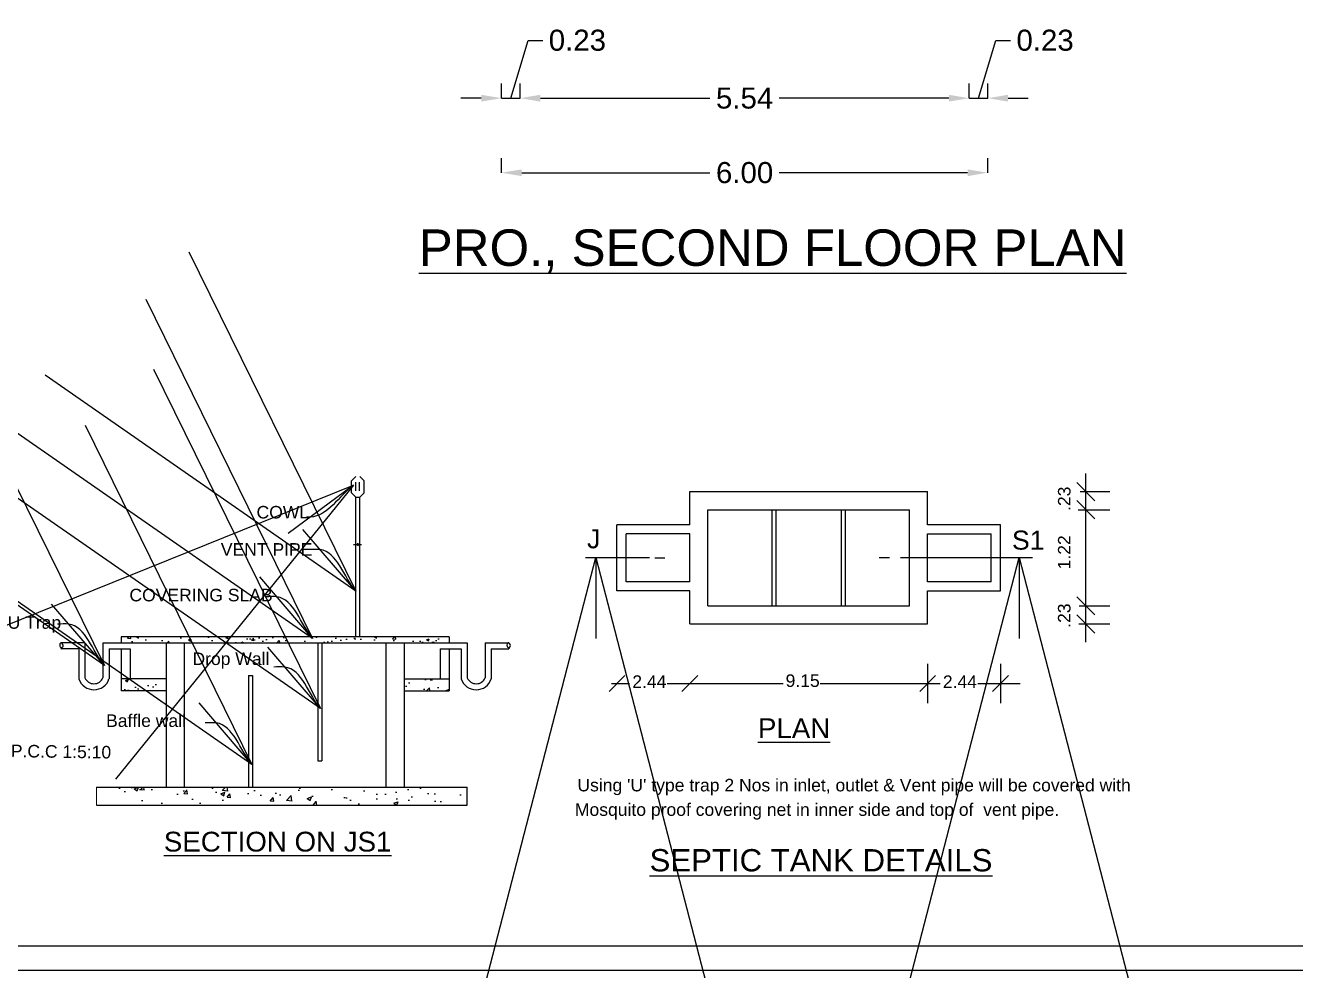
# Model space of a CAD drawing. Header units: metres. Extents: x 31 to 185, y 214 to 372.
# Drawn here: x 77.75 to 93.42, y 253.11 to 264.77 of the extents above; entities that cross this region are included whole.
import ezdxf

# ---------------------------------------------------------------- set-up
doc = ezdxf.new("R2010")
doc.units = ezdxf.units.M
doc.header["$MEASUREMENT"] = 0
doc.linetypes.add('HIDDENX2', pattern=[0.75, 0.5, -0.25])
doc.styles.add('Annotative', font='arial.ttf')
doc.styles.add('arial', font='arial.ttf')
doc.styles.add('ROMANS', font='romans.shx')
doc.styles.get("Standard").update_dxf_attribs({"font": 'arial.ttf'})
doc.styles.add('style2', font='arial.ttf')
doc.dimstyles.new('Aec_Arch_I$7', dxfattribs={"dimscale": 96, "dimtxt": 0.09375, "dimasz": 0.125, "dimexe": 0.083333, "dimexo": 0.125, "dimgap": 0.0625, "dimtad": 0, "dimdec": 1, "dimzin": 3, "dimdsep": 46, "dimlunit": 4, "dimtxsty": 'Annotative', "dimblk": 'OBLIQUE', "dimcen": 0.09375, "dimdle": 0.125, "dimadec": 0, "dimazin": 0, "dimtfac": 1, "dimtdec": 1, "dimtofl": 0, "dimtmove": 2, "dimatfit": 3, "dimldrblk": 'OBLIQUE', "dimfxl": 0, "dimfrac": 1, "dimtolj": 1, "dimtzin": 0, "dimarcsym": 0})
doc.dimstyles.new('Standard$0', dxfattribs={"dimtxt": 0.5, "dimasz": 0.5, "dimexe": 0, "dimexo": 1, "dimgap": 0, "dimtad": 0, "dimdec": 4, "dimzin": 0, "dimdsep": 46, "dimlunit": 4, "dimtxsty": 'Standard', "dimcen": 0.09, "dimadec": 0, "dimazin": 0, "dimtfac": 1, "dimtdec": 4, "dimtofl": 0, "dimtmove": 0, "dimatfit": 3, "dimfxl": 0, "dimtolj": 1, "dimtzin": 0, "dimarcsym": 0})

# ---------------------------------------------------------------- blocks, each defined once
blk = doc.blocks.new('_Oblique')
at = {"color": 0, "linetype": 'ByBlock', "lineweight": -2}
blk.add_line((-0.5, -0.5), (0.5, 0.5), dxfattribs=at)
blk = doc.blocks.new('*D272')
at = {"color": 0, "lineweight": -2}
for p, q in [((83.736, 263.876), (83.95, 264.59)), ((83.95, 264.59), (84.13, 264.59)), ((83.621, 263.876), (83.621, 264.056)), ((83.851, 263.876), (83.851, 264.056)), ((83.371, 263.876), (83.121, 263.876)), ((83.621, 263.876), (83.851, 263.876)), ((84.101, 263.876), (84.351, 263.876))]:
    blk.add_line(p, q, dxfattribs=at)
for points in [[(83.371, 263.918), (83.371, 263.834), (83.621, 263.876)], [(84.101, 263.918), (84.101, 263.834), (83.851, 263.876)]]:
    blk.add_solid(points, dxfattribs=at)
at = {"layer": 'Defpoints', "color": 0, "lineweight": -2}
for p in [(83.621, 263.876), (83.851, 263.876), (83.851, 263.876)]:
    blk.add_point(p, dxfattribs=at)
at = {"color": 0, "insert": (84.558, 264.59), "char_height": 0.26, "attachment_point": 5}
blk.add_mtext('\\A1;0.23', dxfattribs=at)
blk = doc.blocks.new('*D273')
at = {"color": 0, "lineweight": -2}
for p, q in [((83.851, 263.876), (83.851, 264.056)), ((89.391, 263.876), (89.391, 264.056)), ((84.101, 263.876), (86.194, 263.876)), ((89.141, 263.876), (87.048, 263.876))]:
    blk.add_line(p, q, dxfattribs=at)
for points in [[(84.101, 263.918), (84.101, 263.834), (83.851, 263.876)], [(89.141, 263.918), (89.141, 263.834), (89.391, 263.876)]]:
    blk.add_solid(points, dxfattribs=at)
at = {"layer": 'Defpoints', "color": 0, "lineweight": -2}
for p in [(83.851, 263.876), (89.391, 263.876), (89.391, 263.876)]:
    blk.add_point(p, dxfattribs=at)
at = {"color": 0, "insert": (86.621, 263.876), "char_height": 0.26, "attachment_point": 5}
blk.add_mtext('\\A1;5.54', dxfattribs=at)
blk = doc.blocks.new('*D274')
at = {"color": 0, "lineweight": -2}
for p, q in [((89.506, 263.876), (89.72, 264.59)), ((89.72, 264.59), (89.9, 264.59)), ((89.391, 263.876), (89.391, 264.056)), ((89.621, 263.876), (89.621, 264.056)), ((89.141, 263.876), (88.891, 263.876)), ((89.391, 263.876), (89.621, 263.876)), ((89.871, 263.876), (90.121, 263.876))]:
    blk.add_line(p, q, dxfattribs=at)
for points in [[(89.141, 263.918), (89.141, 263.834), (89.391, 263.876)], [(89.871, 263.918), (89.871, 263.834), (89.621, 263.876)]]:
    blk.add_solid(points, dxfattribs=at)
at = {"layer": 'Defpoints', "color": 0, "lineweight": -2}
for p in [(89.391, 263.876), (89.621, 263.876), (89.621, 263.876)]:
    blk.add_point(p, dxfattribs=at)
at = {"color": 0, "insert": (90.328, 264.59), "char_height": 0.26, "attachment_point": 5}
blk.add_mtext('\\A1;0.23', dxfattribs=at)
blk = doc.blocks.new('*D275')
at = {"color": 0, "lineweight": -2}
for p, q in [((83.621, 262.956), (83.621, 263.136)), ((89.621, 262.956), (89.621, 263.136)), ((83.871, 262.956), (86.193, 262.956)), ((89.371, 262.956), (87.049, 262.956))]:
    blk.add_line(p, q, dxfattribs=at)
for points in [[(83.871, 262.997), (83.871, 262.914), (83.621, 262.956)], [(89.371, 262.997), (89.371, 262.914), (89.621, 262.956)]]:
    blk.add_solid(points, dxfattribs=at)
at = {"layer": 'Defpoints', "color": 0, "lineweight": -2}
for p in [(83.621, 262.956), (89.621, 262.956), (89.621, 262.956)]:
    blk.add_point(p, dxfattribs=at)
at = {"color": 0, "insert": (86.621, 262.956), "char_height": 0.26, "attachment_point": 5}
blk.add_mtext('\\A1;6.00', dxfattribs=at)
blk = doc.blocks.new('FDFGDFGG')
at = {"linetype": 'HIDDENX2'}
h = blk.add_hatch(dxfattribs=at)
h.set_pattern_fill('AR-CONC', color=256, scale=0.063116, style=0)
h.set_pattern_definition([(50, (1300.09735, -775.02616), (0.45270275, -0.03960636), [0.04733667, -0.52070334]), (355, (1300.09735, -775.02616), (-0.08757368, 0.47475025), [0.03786933, -0.41656267]), (100.4514, (1300.13507, -775.02946), (0.3651294, 0.4351436), [0.04022998, -0.44252974]), (46.1842, (1300.09735, -774.8999), (0.6735951, -0.10446825), [0.071005, -0.781055]), (96.6356, (1300.1535, -774.9086), (0.58991756, 0.6148199), [0.060345, -0.6637945]), (351.1842, (1300.09735, -774.8999), (0.5899171, 0.6148204), [0.056804, -0.624844]), (21, (1300.16046, -774.9315), (0.3767412, -0.25411515), [0.04733667, -0.52070334]), (326, (1300.16046, -774.9315), (0.15356982, 0.4576825), [0.03786933, -0.41656267]), (71.4514, (1300.19186, -774.95266), (0.53031118, 0.20356692), [0.04022998, -0.44252974]), (37.5, (1300.09735, -775.02616), (0.00767476, 0.210107807), [0, -0.41151342, 0, -0.42287422, 0, -0.41814056]), (7.5, (1300.09735, -775.02616), (0.1660378, 0.248935145), [0, -0.24110142, 0, -0.40204609, 0, -0.15936678]), (327.5, (1299.9566, -775.02616), (0.336925, -0.014235633), [0, -0.15778889, 0, -0.49230134, 0, -0.653246]), (317.5, (1299.89348, -775.02616), (0.3680812, 0.06318182), [0, -0.20512556, 0, -0.32693858, 0, -0.46389934])])
h.paths.add_polyline_path([(1416.299, -187.733), (1416.299, -187.839), (1416.456, -187.839), (1422.032, -187.839), (1422.032, -187.733)])
h = blk.add_hatch(dxfattribs=at)
h.set_pattern_fill('AR-CONC', color=256, scale=0.070128, style=0)
h.set_pattern_definition([(50, (1401.42035, -180.8588), (0.503003, -0.044007), [0.052596, -0.578559]), (355, (1401.42035, -180.8588), (-0.097304, 0.5275), [0.042077, -0.462847]), (100.4514, (1401.46227, -180.86247), (0.4057, 0.483493), [0.0447, -0.4917]), (46.184, (1401.42035, -180.71854), (0.74844, -0.116076), [0.078894, -0.86784]), (96.6356, (1401.4827, -180.7282), (0.655464, 0.683133), [0.06705, -0.73755]), (351.184, (1401.42035, -180.71854), (0.655463, 0.683134), [0.063116, -0.69427]), (21, (1401.4905, -180.7536), (0.418601, -0.28235), [0.052596, -0.578559]), (326, (1401.4905, -180.7536), (0.170633, 0.508536), [0.042077, -0.462847]), (71.4514, (1401.52537, -180.77714), (0.589235, 0.226185), [0.0447, -0.4917]), (37.5, (1401.42035, -180.8588), (0.0085275, 0.2334531), [0, -0.457237, 0, -0.4698602, 0, -0.4646006]), (7.5, (1401.42035, -180.8588), (0.1844864, 0.2765946), [0, -0.2678905, 0, -0.446718, 0, -0.177074]), (327.5, (1401.26397, -180.8588), (0.3743611, -0.0158174), [0, -0.175321, 0, -0.5470015, 0, -0.725829]), (317.5, (1401.19384, -180.8588), (0.408979, 0.070202), [0, -0.227917, 0, -0.363265, 0, -0.515444])])
h.paths.add_polyline_path([(1417.087, -188.68), (1417.087, -188.47), (1416.299, -188.47), (1416.299, -188.68)])
h = blk.add_hatch(dxfattribs=at)
h.set_pattern_fill('AR-CONC', color=256, scale=0.105193, style=0)
h.set_pattern_definition([(50, (1300.09735, -775.02616), (0.7545046, -0.0660106), [0.0788944, -0.8678389]), (355, (1300.09735, -775.02616), (-0.1459561, 0.7912504), [0.0631156, -0.6942711]), (100.4514, (1300.1602, -775.03166), (0.608549, 0.7252393), [0.06705, -0.7375496]), (46.1842, (1300.09735, -774.8158), (1.1226585, -0.1741137), [0.1183417, -1.3017583]), (96.6356, (1300.1909, -774.8303), (0.983196, 1.0246998), [0.100575, -1.1063242]), (351.1842, (1300.0973, -774.8158), (0.9831951, 1.0247006), [0.0946733, -1.0414067]), (21, (1300.20254, -774.86837), (0.627902, -0.42352525), [0.0788944, -0.8678389]), (326, (1300.20254, -774.8684), (0.2559497, 0.7628041), [0.0631156, -0.6942711]), (71.4514, (1300.2549, -774.90366), (0.883852, 0.3392782), [0.06705, -0.7375496]), (37.5, (1300.09735, -775.02616), (0.01279127, 0.35017968), [0, -0.6858557, 0, -0.70479037, 0, -0.69690093]), (7.5, (1300.09735, -775.02616), (0.27672967, 0.4148919), [0, -0.4018357, 0, -0.67007682, 0, -0.2656113]), (327.5, (1299.86277, -775.02616), (0.56154166, -0.02372605), [0, -0.2629815, 0, -0.82050223, 0, -1.08874334]), (317.5, (1299.75757, -775.02616), (0.61346866, 0.10530303), [0, -0.34187593, 0, -0.54489763, 0, -0.77316556])])
h.paths.add_polyline_path([(1422.032, -188.68), (1422.032, -188.47), (1421.243, -188.47), (1421.243, -188.68)])
h = blk.add_hatch(dxfattribs=at)
h.set_pattern_fill('AR-CONC', color=256, scale=0.105193, style=0)
h.set_pattern_definition([(50, (1401.42035, -180.8588), (0.754505, -0.06601), [0.078894, -0.86784]), (355, (1401.42035, -180.8588), (-0.145956, 0.79125), [0.063116, -0.69427]), (100.4514, (1401.4832, -180.8643), (0.60855, 0.72524), [0.06705, -0.73755]), (46.184, (1401.4204, -180.6484), (1.12266, -0.174114), [0.11834, -1.30176]), (96.6356, (1401.5139, -180.6629), (0.983196, 1.0247), [0.100575, -1.106324]), (351.184, (1401.4204, -180.6484), (0.983195, 1.0247), [0.094673, -1.041407]), (21, (1401.52555, -180.701), (0.627902, -0.423525), [0.078894, -0.86784]), (326, (1401.52555, -180.701), (0.25595, 0.762804), [0.063116, -0.69427]), (71.4514, (1401.5779, -180.7363), (0.883852, 0.339278), [0.06705, -0.73755]), (37.5, (1401.42035, -180.8588), (0.0127913, 0.3501797), [0, -0.685856, 0, -0.7047904, 0, -0.696901]), (7.5, (1401.42035, -180.8588), (0.2767297, 0.414892), [0, -0.401836, 0, -0.670077, 0, -0.265611]), (327.5, (1401.18577, -180.8588), (0.5615417, -0.023726), [0, -0.2629815, 0, -0.820502, 0, -1.088743]), (317.5, (1401.0806, -180.8588), (0.613469, 0.105303), [0, -0.341876, 0, -0.544898, 0, -0.773166])])
h.paths.add_polyline_path([(1422.032, -190.679), (1422.347, -190.679), (1422.347, -190.468), (1422.347, -190.363), (1416.299, -190.363), (1415.983, -190.363), (1415.983, -190.679), (1416.299, -190.679)])
for p, q in [((1433.158, -187.824), (1433.158, -184.879)), ((1420.4, -184.931), (1420.326, -185.005)), ((1420.326, -185.216), (1420.326, -185.005)), ((1420.401, -185.183), (1420.401, -185.031)), ((1420.467, -185.183), (1420.467, -185.027)), ((1420.47, -184.931), (1420.545, -185.005)), ((1420.545, -185.216), (1420.545, -185.005)), ((1420.4, -185.29), (1420.326, -185.216)), ((1420.4, -187.733), (1420.4, -185.29)), ((1420.4, -185.29), (1420.47, -185.29)), ((1420.47, -185.29), (1420.545, -185.216)), ((1420.47, -187.733), (1420.47, -185.29)), ((1426.238, -185.195), (1430.393, -185.195)), ((1426.238, -185.773), (1426.238, -185.195)), ((1430.393, -185.773), (1430.393, -185.195)), ((1433.059, -185.195), (1433.579, -185.195)), ((1426.554, -187.193), (1426.554, -185.51)), ((1426.554, -185.51), (1430.077, -185.51)), ((1427.676, -187.193), (1427.676, -185.51)), ((1427.746, -187.193), (1427.746, -185.51)), ((1428.885, -187.193), (1428.885, -185.51)), ((1428.955, -187.193), (1428.955, -185.51)), ((1430.077, -187.193), (1430.077, -185.51)), ((1433.021, -185.51), (1433.579, -185.51)), ((1426.238, -185.773), (1424.964, -185.773)), ((1424.964, -186.93), (1424.964, -185.773)), ((1431.667, -185.773), (1430.393, -185.773)), ((1431.667, -186.93), (1431.667, -185.773)), ((1426.238, -185.931), (1425.126, -185.931)), ((1425.126, -186.773), (1425.126, -185.931)), ((1426.238, -186.773), (1426.238, -185.931)), ((1430.393, -185.931), (1431.505, -185.931)), ((1430.393, -186.773), (1430.393, -185.931)), ((1431.505, -186.773), (1431.505, -185.931)), ((1420.359, -186.121), (1420.427, -186.121)), ((1420.427, -186.121), (1420.436, -186.097)), ((1420.436, -186.097), (1420.436, -186.14)), ((1420.436, -186.14), (1420.445, -186.118)), ((1420.445, -186.118), (1420.5, -186.118)), ((1424.416, -186.348), (1425.533, -186.348)), ((1425.623, -186.352), (1425.801, -186.352)), ((1429.548, -186.348), (1429.724, -186.348)), ((1429.919, -186.348), (1432.224, -186.348)), ((1426.238, -186.773), (1425.126, -186.773)), ((1431.505, -186.773), (1430.393, -186.773)), ((1426.238, -186.93), (1424.964, -186.93)), ((1426.238, -187.509), (1426.238, -186.93)), ((1430.393, -186.93), (1431.667, -186.93)), ((1430.393, -187.509), (1430.393, -186.93)), ((1426.554, -187.193), (1430.077, -187.193)), ((1433.039, -187.193), (1433.579, -187.193)), ((1426.238, -187.509), (1430.393, -187.509)), ((1433.036, -187.509), (1433.579, -187.509)), ((1422.032, -187.733), (1416.299, -187.733)), ((1416.299, -187.733), (1416.299, -187.839)), ((1422.032, -187.733), (1422.032, -187.839)), ((1415.667, -187.839), (1415.258, -187.839)), ((1415.562, -187.944), (1415.258, -187.944)), ((1415.562, -187.944), (1415.562, -188.47)), ((1415.667, -187.839), (1415.667, -188.451)), ((1415.983, -187.839), (1415.983, -188.451)), ((1415.983, -187.839), (1422.347, -187.839)), ((1416.088, -187.944), (1416.088, -188.47)), ((1416.088, -187.944), (1416.456, -187.944)), ((1416.299, -187.944), (1416.299, -188.68)), ((1416.456, -187.944), (1416.456, -188.47)), ((1417.087, -187.839), (1417.087, -190.363)), ((1417.403, -187.839), (1417.403, -190.363)), ((1419.735, -187.839), (1419.735, -189.902)), ((1419.805, -187.839), (1419.805, -189.902)), ((1420.927, -187.839), (1420.927, -190.363)), ((1421.243, -187.839), (1421.243, -190.363)), ((1421.874, -187.944), (1421.874, -188.47)), ((1421.874, -187.944), (1422.242, -187.944)), ((1422.032, -187.944), (1422.032, -188.68)), ((1422.242, -187.944), (1422.242, -188.47)), ((1422.347, -187.839), (1422.347, -188.451)), ((1422.663, -187.839), (1423.072, -187.839)), ((1422.663, -187.839), (1422.663, -188.451)), ((1422.768, -187.944), (1423.072, -187.944)), ((1422.768, -187.944), (1422.768, -188.47)), ((1418.525, -188.41), (1418.525, -190.363)), ((1418.525, -188.41), (1418.595, -188.41)), ((1418.595, -188.41), (1418.595, -190.363)), ((1417.087, -188.47), (1416.299, -188.47)), ((1421.243, -188.47), (1422.032, -188.47)), ((1417.087, -188.68), (1416.299, -188.68)), ((1421.243, -188.68), (1422.032, -188.68)), ((1419.735, -189.902), (1419.805, -189.902)), ((1415.87, -190.363), (1422.347, -190.363)), ((1422.347, -190.679), (1422.347, -190.363)), ((1415.87, -190.679), (1422.347, -190.679))]:
    blk.add_line(p, q)
at = {"linetype": 'ByBlock', "ltscale": 0.5}
for p, q in [((1430.393, -188.207), (1430.393, -188.895)), ((1431.667, -188.207), (1431.667, -188.895)), ((1424.867, -188.55), (1425.183, -188.55)), ((1425.844, -188.55), (1427.868, -188.55)), ((1428.512, -188.55), (1430.611, -188.55)), ((1431.271, -188.55), (1432.012, -188.55))]:
    blk.add_line(p, q, dxfattribs=at)
at = {"color": 3, "lineweight": 0}
blk.add_line((1415.87, -190.363), (1415.87, -190.679), dxfattribs=at)
for centre, radius, start, end in [((1415.825, -188.382), 0.277, 198.4349, 341.5651), ((1415.825, -188.382), 0.172, 203.4653, 336.5347), ((1422.505, -188.382), 0.277, 198.4349, 341.5651), ((1422.505, -188.382), 0.172, 203.4653, 336.5347)]:
    blk.add_arc(centre, radius, start, end)
for points in [[(1415.248, -187.942), (1415.287, -187.885), (1415.248, -187.837), (1415.228, -187.894), (1415.263, -187.933)], [(1423.062, -187.942), (1423.102, -187.885), (1423.062, -187.837), (1423.043, -187.894), (1423.078, -187.933)]]:
    blk.add_spline(points, degree=3)
at = {"xscale": 0.3155777798023853, "yscale": 0.3155777798023853, "zscale": 0.3155777798023853}
for p, rotation in [((1433.158, -185.195), 270), ((1433.158, -185.51), 90), ((1433.158, -187.193), 270), ((1433.158, -187.509), 90)]:
    blk.add_blockref('_Oblique', p, dxfattribs=dict(at, rotation=rotation))
at = {"linetype": 'ByBlock', "ltscale": 0.5, "xscale": 0.2759261072364635, "yscale": 0.2759261072364635, "zscale": 0.2759261072364635, "rotation": 180}
for p in [(1424.964, -188.55), (1426.238, -188.55), (1430.393, -188.55)]:
    blk.add_blockref('_Oblique', p, dxfattribs=at)
at = {"linetype": 'ByBlock', "ltscale": 0.5, "xscale": 0.2759261072364635, "yscale": 0.2759261072364635, "zscale": 0.2759261072364635}
blk.add_blockref('_Oblique', (1431.667, -188.55), dxfattribs=at)
at = {"style": 'arial'}
for s, rotation, p in [('.23       1.22     .23', 90, (1432.889, -187.576)), ('P.C.C 1:5:10', 359.2075, (1414.371, -189.837))]:
    blk.add_text(s, height=0.2193, rotation=rotation, dxfattribs=at).set_placement(p)
for s, height, p in [('COWL', 0.2193, (1418.666, -185.664)), ('VENT PIPE', 0.2193, (1418.042, -186.315)), ('COVERING SLAB', 0.2193, (1416.445, -187.113)), ('U Trap', 0.2193, (1414.317, -187.593)), ('Drop Wall', 0.2193, (1417.546, -188.226)), ('2.44', 0.2193, (1425.232, -188.626)), ('9.15', 0.2193, (1427.911, -188.61)), ('2.44', 0.2193, (1430.659, -188.628)), ('Baffle wall', 0.2193, (1416.037, -189.309)), ('%%UPLAN', 0.3463, (1427.428, -189.504)), ("Using 'U' type trap 2 Nos in inlet, outlet & Vent pipe will be covered with", 0.2193, (1424.273, -190.436)), ('Mosquito proof covering net in inner side and top of  vent pipe.', 0.2193, (1424.229, -190.864)), ('%%USECTION ON JS1', 0.34626, (1417.046, -191.488)), ('%%USEPTIC TANK DETAILS', 0.38982, (1425.534, -191.835))]:
    blk.add_text(s, height=height, dxfattribs=at).set_placement(p)
at = {"linetype": 'HIDDENX2', "style": 'arial'}
for s, height, p in [('J', 0.333, (1424.442, -186.185)), ('S1', 0.3331, (1431.866, -186.209))]:
    blk.add_text(s, height=height, dxfattribs=at).set_placement(p)
at = {"path_type": 1}
for points, override in [([(1420.358, -185.083), (1419.604, -185.641), (1419.541, -185.643)], {"dimasz": 0.066667, "dimtxsty": 'ROMANS', "dimldrblk": 'Open30'}), ([(1420.4, -186.933), (1419.776, -186.207), (1419.584, -186.207)], {"dimasz": 0.066667, "dimtxsty": 'ROMANS', "dimldrblk": 'Open30'}), ([(1424.597, -186.348), (1424.597, -187.254)], {"dimasz": 0.166667, "dimtxsty": 'ROMANS', "dimldrblk": 'Open30'}), ([(1431.995, -186.348), (1431.995, -187.269)], {"dimasz": 0.166667, "dimtxsty": 'ROMANS', "dimldrblk": 'Open30'}), ([(1419.646, -187.76), (1419.022, -187.034), (1418.83, -187.034)], {"dimasz": 0.066667, "dimtxsty": 'ROMANS', "dimldrblk": 'Open30'}), ([(1416.007, -188.236), (1415.383, -187.511), (1415.19, -187.511)], {"dimasz": 0.066667, "dimtxsty": 'ROMANS', "dimldrblk": 'Open30'}), ([(1419.785, -188.987), (1419.161, -188.262), (1418.968, -188.262)], {"dimasz": 0.066667, "dimtxsty": 'ROMANS', "dimldrblk": 'Open30'}), ([(1418.586, -189.964), (1417.962, -189.238), (1417.769, -189.238)], {"dimasz": 0.066667, "dimtxsty": 'ROMANS', "dimldrblk": 'Open30'})]:
    blk.add_leader(points, dimstyle='Aec_Arch_I$7', override=override, dxfattribs=at)

msp = doc.modelspace()

# ---------------------------------------------------------------- linework, layer by layer
at = {"color": 2, "lineweight": -2, "ltscale": 10}
for points in [[(41.282, 311.838), (123.836, 311.838), (123.836, 253.106), (41.282, 253.106)], [(41.582, 311.538), (123.536, 311.538), (123.536, 253.406), (41.582, 253.406)]]:
    msp.add_lwpolyline(points, close=True, dxfattribs=at)
at = {"color": 1, "lineweight": -2, "ltscale": 10}
msp.add_lwpolyline([(41.582, 311.538), (123.536, 311.538), (123.536, 253.406), (41.582, 253.406)], close=True, dxfattribs=at)

# ---------------------------------------------------------------- block references
at = {"lineweight": -2, "xscale": 0.7060200835192619, "yscale": 0.7060200835192619, "zscale": 0.7060200835192619}
msp.add_blockref('FDFGDFGG', (-921.007, 389.77), dxfattribs=at)

# ---------------------------------------------------------------- texts
at = {"style": 'style2'}
msp.add_text('%%UPRO., SECOND FLOOR PLAN', height=0.45, dxfattribs=at).set_placement((82.601, 261.806))

# ---------------------------------------------------------------- dimensions: what is measured, and where the dimension line sits
for p1, p2, picture, middle in [((83.621, 263.876), (83.851, 263.876), '*D272', (84.22, 264.59)), ((83.621, 262.956), (89.621, 262.956), '*D275', (86.621, 262.956))]:
    dim = msp.add_aligned_dim(p1=p1, p2=p2, distance=0, dimstyle='Standard$0', override={"dimtxt": 0.26, "dimasz": 0.25, "dimexe": 0.18, "dimexo": 0.0625, "dimgap": 0.09, "dimdec": 2, "dimlunit": 2, "dimtdec": 2, "dimtmove": 1, "dimfxl": 12, "dimtfill": 1, "dimarcsym": 1})
    dim.commit()
    dim.dimension.update_dxf_attribs({"geometry": picture, "text_midpoint": middle})
for base, p1, p2, picture, middle in [((89.621, 263.876), (89.391, 263.876), (89.621, 263.876), '*D274', (89.99, 264.59)), ((89.391, 263.876), (83.851, 263.876), (89.391, 263.876), '*D273', (86.621, 263.876))]:
    dim = msp.add_linear_dim(base=base, p1=p1, p2=p2, angle=180, dimstyle='Standard$0', override={"dimtxt": 0.26, "dimasz": 0.25, "dimexe": 0.18, "dimexo": 0.0625, "dimgap": 0.09, "dimdec": 2, "dimlunit": 2, "dimtdec": 2, "dimtmove": 1, "dimfxl": 12, "dimtfill": 1, "dimarcsym": 1})
    dim.commit()
    dim.dimension.update_dxf_attribs({"geometry": picture, "text_midpoint": middle})

doc.saveas('drawing.dxf')
